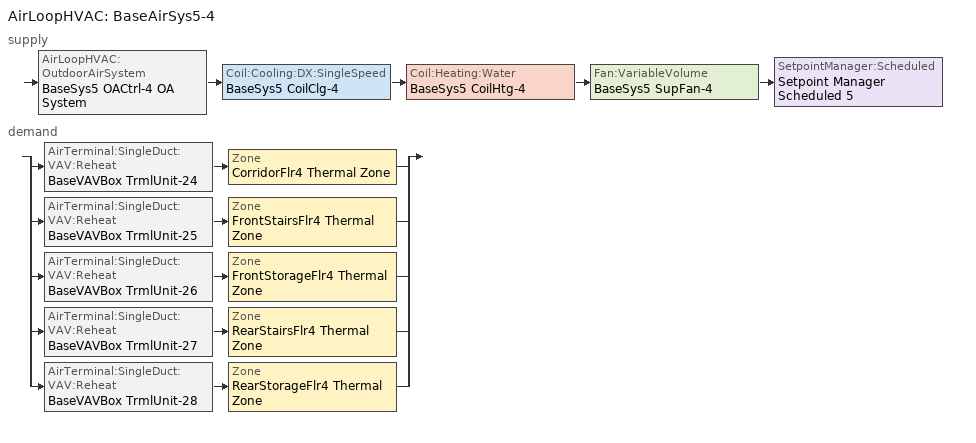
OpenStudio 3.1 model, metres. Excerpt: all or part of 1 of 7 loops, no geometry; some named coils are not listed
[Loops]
AirLoopHVAC 'BaseAirSys5-4'
 supply: AirLoopHVAC:OutdoorAirSystem 'BaseSys5 OACtrl-4 OA System' > Coil:Cooling:DX:SingleSpeed 'BaseSys5 CoilClg-4' > Coil:Heating:Water 'BaseSys5 CoilHtg-4' > Fan:VariableVolume 'BaseSys5 SupFan-4' > SetpointManager:Scheduled 'Setpoint Manager Scheduled 5'
 demand: split
  | AirTerminal:SingleDuct:VAV:Reheat 'BaseVAVBox TrmlUnit-24' > Zone 'CorridorFlr4 Thermal Zone'
  | AirTerminal:SingleDuct:VAV:Reheat 'BaseVAVBox TrmlUnit-25' > Zone 'FrontStairsFlr4 Thermal Zone'
  | AirTerminal:SingleDuct:VAV:Reheat 'BaseVAVBox TrmlUnit-26' > Zone 'FrontStorageFlr4 Thermal Zone'
  | AirTerminal:SingleDuct:VAV:Reheat 'BaseVAVBox TrmlUnit-27' > Zone 'RearStairsFlr4 Thermal Zone'
  | AirTerminal:SingleDuct:VAV:Reheat 'BaseVAVBox TrmlUnit-28' > Zone 'RearStorageFlr4 Thermal Zone'
[Sizing:Zone] Zone Cooling Design Supply Air Temperature Input Method=TemperatureDifference; Zone Cooling Design Supply Air Temperature {C}=14; Zone Heating Design Supply Air Temperature Input Method=TemperatureDifference; Zone Heating Design Supply Air Temperature {C}=40; Zone Heating Design Supply Air Temperature Difference {deltaC}=15; Zone Cooling Design Supply Air Humidity Ratio {kg-H2O/kg-air}=0.0085; Zone Heating Design Supply Air Humidity Ratio {kg-H2O/kg-air}=0.008; Zone Heating Sizing Factor=1; Zone Cooling Sizing Factor=1; Cooling Design Air Flow Method=DesignDay; Cooling Minimum Air Flow per Zone Floor Area {m3/s-m2}=0; Cooling Minimum Air Flow {m3/s}=0; Cooling Minimum Air Flow Fraction=0; Heating Design Air Flow Method=DesignDayWithLimit; Heating Maximum Air Flow per Zone Floor Area {m3/s-m2}=0; Heating Maximum Air Flow {m3/s}=0; Heating Maximum Air Flow Fraction=0.5; Account for Dedicated Outdoor Air System=No; Dedicated Outdoor Air System Control Strategy=NeutralSupplyAir; Dedicated Outdoor Air Low Setpoint Temperature for Design {C}=autosize; Dedicated Outdoor Air High Setpoint Temperature for Design {C}=autosize
Name | Zone Cooling Design Supply Air Temperature Difference {deltaC}
CorridorFlr4 Thermal Zone | 11.1111
FrontStairsFlr4 Thermal Zone; FrontStorageFlr4 Thermal Zone; RearStairsFlr4 Thermal Zone; RearStorageFlr4 Thermal Zone | 8.33333
[Zone equipment]
CorridorFlr4 Thermal Zone: BaseVAVBox TrmlUnit-24
FrontStairsFlr4 Thermal Zone: BaseVAVBox TrmlUnit-25
FrontStorageFlr4 Thermal Zone: BaseVAVBox TrmlUnit-26
RearStairsFlr4 Thermal Zone: BaseVAVBox TrmlUnit-27
RearStorageFlr4 Thermal Zone: BaseVAVBox TrmlUnit-28
[SetpointManager:Scheduled]
Setpoint Manager Scheduled 5: Control Variable=Temperature; Schedule=BaseAirSys5-4 Supply Air Temp Schedule; Setpoint Node or NodeList=BaseSys5 SupFan-4 Outlet Node
[AirLoopHVAC]
BaseAirSys5-4: Availability Schedule=ResidentialCommonHVACAvail; Design Supply Air Flow Rate {m3/s}=autosize; Design Return Air Flow Fraction of Supply Air Flow=1
[Sizing:System]
BaseAirSys5-4: Type of Load to Size On=Sensible; Design Outdoor Air Flow Rate {m3/s}=Autosize; Central Heating Maximum System Air Flow Ratio=0.5; Preheat Design Temperature {C}=5.68434e-14; Preheat Design Humidity Ratio {kg-H2O/kg-Air}=0; Precool Design Temperature {C}=5.68434e-14; Precool Design Humidity Ratio {kg-H2O/kg-Air}=0; Central Cooling Design Supply Air Temperature {C}=14.4444; Central Heating Design Supply Air Temperature {C}=17.2222; Sizing Option=Coincident; 100% Outdoor Air in Cooling=No; 100% Outdoor Air in Heating=No; Central Cooling Design Supply Air Humidity Ratio {kg-H2O/kg-Air}=0.0085; Central Heating Design Supply Air Humidity Ratio {kg-H2O/kg-Air}=0.008; Cooling Design Air Flow Method=DesignDay; Cooling Design Air Flow Rate {m3/s}=0; Heating Design Air Flow Method=DesignDay; Heating Design Air Flow Rate {m3/s}=0; System Outdoor Air Method=ZoneSum; Zone Maximum Outdoor Air Fraction=1; Cooling Supply Air Flow Rate Per Floor Area {m3/s-m2}=0.00996765; Cooling Fraction of Autosized Cooling Supply Air Flow Rate=1; Cooling Supply Air Flow Rate Per Unit Cooling Capacity {m3/s-W}=3.94755e-05; Heating Supply Air Flow Rate Per Floor Area {m3/s-m2}=0.00996765; Heating Fraction of Autosized Heating Supply Air Flow Rate=1; Heating Fraction of Autosized Cooling Supply Air Flow Rate=1; Heating Supply Air Flow Rate Per Unit Heating Capacity {m3/s-W}=3.15882e-05; Cooling Design Capacity Method=CoolingDesignCapacity; Cooling Design Capacity {W}=autosize; Cooling Design Capacity Per Floor Area {W/m2}=234.7; Fraction of Autosized Cooling Design Capacity=1; Heating Design Capacity Method=HeatingDesignCapacity; Heating Design Capacity {W}=autosize; Heating Design Capacity Per Floor Area {W/m2}=157; Fraction of Autosized Heating Design Capacity=1; Central Cooling Capacity Control Method=OnOff
[Fan:VariableVolume]
BaseSys5 SupFan-4: Availability Schedule=Always On Discrete; Fan Total Efficiency=1; Pressure Rise {Pa}=0; Maximum Flow Rate {m3/s}=Autosize; Fan Power Minimum Flow Rate Input Method=FixedFlowRate; Fan Power Minimum Flow Fraction=0; Fan Power Minimum Air Flow Rate {m3/s}=0; Motor Efficiency=1; Motor In Airstream Fraction=1; Fan Power Coefficient 1=0.04076; Fan Power Coefficient 2=0.088045; Fan Power Coefficient 3=-0.072926; Fan Power Coefficient 4=0.94374; Fan Power Coefficient 5=0
[Coil:Cooling:DX:SingleSpeed]
BaseSys5 CoilClg-4: Availability Schedule=Always On Discrete; Rated Total Cooling Capacity {W}=autosize; Rated Sensible Heat Ratio=autosize; Rated COP {W/W}=3; Rated Air Flow Rate {m3/s}=autosize; Rated Evaporator Fan Power Per Volume Flow Rate {W/(m3/s)}=773.3; Total Cooling Capacity Function of Temperature Curve=CoilClgDXQRatio_fTwbToadbSI; Total Cooling Capacity Function of Flow Fraction Curve=CoilClgDXSnglQRatio_fCFMRatio; Energy Input Ratio Function of Temperature Curve=CoilClgDXEIRRatio_fTwbToadbSI; Energy Input Ratio Function of Flow Fraction Curve=CoilClgDXSnglEIRRatio_fCFMRatio; Part Load Fraction Correlation Curve=CoilClgDXEIRRatio_fQFrac; Minimum Outdoor Dry-Bulb Temperature for Compressor Operation {C}=-25; Condenser Type=AirCooled; Evaporative Condenser Effectiveness=0; Evaporative Condenser Air Flow Rate {m3/s}=Autosize; Evaporative Condenser Pump Rated Power Consumption {W}=Autosize; Crankcase Heater Capacity {W}=0; Maximum Outdoor Dry-Bulb Temperature for Crankcase Heater Operation {C}=0; Basin Heater Capacity {W/K}=0; Basin Heater Setpoint Temperature {C}=10
[Controller:OutdoorAir]
BaseSys5 OACtrl-4: Minimum Outdoor Air Flow Rate {m3/s}=0; Maximum Outdoor Air Flow Rate {m3/s}=Autosize; Economizer Control Type=NoEconomizer; Economizer Control Action Type=ModulateFlow; Economizer Maximum Limit Enthalpy {J/kg}=64000; Lockout Type=NoLockout; Minimum Limit Type=FixedMinimum; Minimum Outdoor Air Schedule=BaseSys5 OACtrl-4 Schedule; Controller Mechanical Ventilation=BaseSys5 OACtrl-4 Mech Vent Controller; High Humidity Control=No; Heat Recovery Bypass Control Type=BypassWhenWithinEconomizerLimits
[Controller:MechanicalVentilation]
BaseSys5 OACtrl-4 Mech Vent Controller: Availability Schedule=Always On Discrete; System Outdoor Air Method=ZoneSum
[AirLoopHVAC:OutdoorAirSystem]
BaseSys5 OACtrl-4 OA System: Controller=BaseSys5 OACtrl-4
[AirTerminal:SingleDuct:VAV:Reheat] Availability Schedule=Always On Discrete; Maximum Air Flow Rate {m3/s}=AutoSize; Zone Minimum Air Flow Input Method=FixedFlowRate; Constant Minimum Air Flow Fraction=0.3; Maximum Hot Water or Steam Flow Rate {m3/s}=AutoSize; Minimum Hot Water or Steam Flow Rate {m3/s}=0; Convergence Tolerance=0.001; Damper Heating Action=Reverse; Maximum Flow Fraction During Reheat=0.5; Maximum Reheat Air Temperature {C}=35; Control For Outdoor Air=No
Name | Fixed Minimum Air Flow Rate {m3/s} | Reheat Coil
BaseVAVBox TrmlUnit-24 | 0.0955703 | BaseVAVBox CoilHtg-24
BaseVAVBox TrmlUnit-25 | 0.0152911 | BaseVAVBox CoilHtg-25
BaseVAVBox TrmlUnit-26 | 0.00955698 | BaseVAVBox CoilHtg-26
BaseVAVBox TrmlUnit-27 | 0.0152949 | BaseVAVBox CoilHtg-27
BaseVAVBox TrmlUnit-28 | 0.0152961 | BaseVAVBox CoilHtg-28
[Curve:Biquadratic] Minimum Value of x=13.89; Maximum Value of x=25; Minimum Value of y=23.89; Maximum Value of y=46.11; Minimum Curve Output=0.77
Name | Coefficient1 Constant | Coefficient2 x | Coefficient3 x**2 | Coefficient4 y | Coefficient5 y**2 | Coefficient6 x*y | Maximum Curve Output
CoilClgDXQRatio_fTwbToadbSI | 0.86779 | 0.014245 | 0.000554 | -0.007569 | 3.2e-05 | -0.000191 | 1.29
CoilClgDXEIRRatio_fTwbToadbSI | 0.116709 | 0.028458 | -0.000411 | 0.021422 | 0.000162 | -0.00068 | 1.33
[Curve:Cubic]
CoilClgDXEIRRatio_fQFrac: Coefficient1 Constant=0; Coefficient2 x=5.1091; Coefficient3 x**2=-8.5515; Coefficient4 x**3=4.4744; Minimum Value of x=0.7; Maximum Value of x=1; Minimum Curve Output=0.92; Maximum Curve Output=1
[Curve:Quadratic] Minimum Value of x=0; Maximum Value of x=100
Name | Coefficient1 Constant | Coefficient2 x | Coefficient3 x**2 | Minimum Curve Output
CoilClgDXSnglQRatio_fCFMRatio | 0.8 | 0.2 | 0 | 0.8
CoilClgDXSnglEIRRatio_fCFMRatio | 1.156 | -0.1816 | 0.0256
[Schedule:Day]
AllOnHVACAvailDay; ResidentialCommonHVACAvailSun; ResidentialCommonHVACAvailWD; ResidentialCommonHVACAvailSat; BaseSys5 OACtrl-4 Schedule Week 1 Sunday; BaseSys5 OACtrl-4 Schedule Week 1 Monday; BaseSys5 OACtrl-4 Schedule Week 1 Tuesday; BaseSys5 OACtrl-4 Schedule Week 1 Wednesday; BaseSys5 OACtrl-4 Schedule Week 1 Thursday; BaseSys5 OACtrl-4 Schedule Week 1 Friday; BaseSys5 OACtrl-4 Schedule Week 1 Saturday; BaseSys5 OACtrl-4 Schedule Week 1 Holiday; BaseSys5 OACtrl-4 Schedule Week 1 Summer; BaseSys5 OACtrl-4 Schedule Week 1 Winter; BaseSys5 OACtrl-4 Schedule Week 1 Custom 1; BaseSys5 OACtrl-4 Schedule Week 1 Custom 2: 1, 0, 1, 2, 0, 1, 3, 0, 1, 4, 0, 1, 5, 0, 1, 6, 0, 1, 7, 0, 1, 8, 0, 1, 9, 0, 1, 10, 0, 1, 11, 0, 1, 12, 0, 1, 13, 0, 1, 14, 0, 1, 15, 0, 1, 16, 0, 1, 17, 0, 1, 18, 0, 1, 19, 0, 1, 20, 0, 1, 21, 0, 1, 22, 0, 1, 23, 0, 1, 24, 0, 1
Schedule Day 5: 24, 0, 14.4444
[Schedule:Week]
ResidentialCommonHVACAvailWk: ResidentialCommonHVACAvailSun, ResidentialCommonHVACAvailWD, ResidentialCommonHVACAvailWD, ResidentialCommonHVACAvailWD, ResidentialCommonHVACAvailWD, ResidentialCommonHVACAvailWD, ResidentialCommonHVACAvailSat, ResidentialCommonHVACAvailSun, AllOnHVACAvailDay, AllOnHVACAvailDay, ResidentialCommonHVACAvailSun, ResidentialCommonHVACAvailSun
BaseSys5 OACtrl-4 Schedule Week 1: BaseSys5 OACtrl-4 Schedule Week 1 Sunday, BaseSys5 OACtrl-4 Schedule Week 1 Monday, BaseSys5 OACtrl-4 Schedule Week 1 Tuesday, BaseSys5 OACtrl-4 Schedule Week 1 Wednesday, BaseSys5 OACtrl-4 Schedule Week 1 Thursday, BaseSys5 OACtrl-4 Schedule Week 1 Friday, BaseSys5 OACtrl-4 Schedule Week 1 Saturday, BaseSys5 OACtrl-4 Schedule Week 1 Holiday, BaseSys5 OACtrl-4 Schedule Week 1 Summer, BaseSys5 OACtrl-4 Schedule Week 1 Winter, BaseSys5 OACtrl-4 Schedule Week 1 Custom 1, BaseSys5 OACtrl-4 Schedule Week 1 Custom 2
[Schedule:Year]
ResidentialCommonHVACAvail: 12, 31, ResidentialCommonHVACAvailWk
BaseSys5 OACtrl-4 Schedule: 12, 31, BaseSys5 OACtrl-4 Schedule Week 1
[Schedule:Ruleset]
BaseAirSys5-4 Supply Air Temp Schedule: Default Day Schedule=Schedule Day 5
[Schedule:Constant]
Always On Discrete: Value=1
